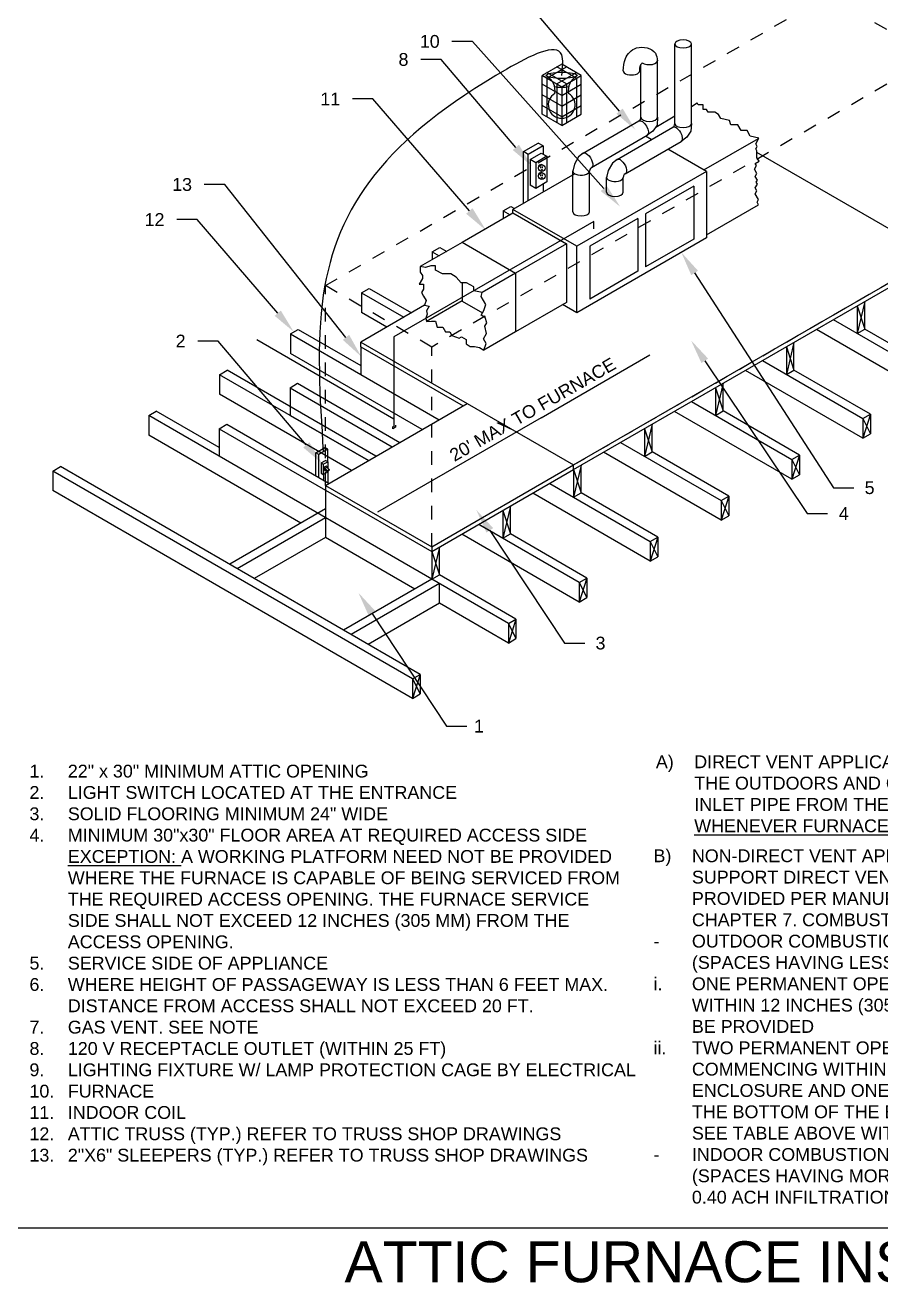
# Model space of a CAD drawing. Header units: inches. Extents: x -22 to 145, y -20 to 61.
# Drawn here: x 9.71 to 15.98, y 0.1 to 9.31 of the extents above; entities that cross this region are included whole.
import ezdxf
from ezdxf import colors
from ezdxf.entities.mleader import LeaderData, LeaderLine
from ezdxf.math import Vec2, Vec3

# ---------------------------------------------------------------- set-up
doc = ezdxf.new("R2010")
doc.units = ezdxf.units.IN
doc.header["$MEASUREMENT"] = 0
doc.linetypes.add('DASHEDX2', pattern=[1.5, 1, -0.5])
for name, color, linetype in [('1-MECH_EQUIP', 5, 'Continuous'), ('GEC_BORDER', 2, 'Continuous'), ('M-DET-MEDIUM', 3, 'Continuous'), ('M-DET-THIN', 9, 'Continuous'), ('M-DET-TXT', 2, 'Continuous'), ('M-DET-WIDE', 255, 'Continuous')]:
    doc.layers.add(name, color=color, linetype=linetype)
doc.styles.add('ARC-TEXT', font='arial.ttf', dxfattribs={"width": 1.00018, "height": 0.0938})
doc.styles.get("Standard").update_dxf_attribs({"font": 'arial.ttf'})
doc.styles.add('TITLE1', font='arial.ttf')

msp = doc.modelspace()

# ---------------------------------------------------------------- linework, layer by layer
at = {"layer": '1-MECH_EQUIP', "color": 1, "linetype": 'DASHEDX2', "ltscale": 0.05}
msp.add_line((12.69113613413163, 5.489386567236924), (16.37174410021549, 7.614386567236895), dxfattribs=at)
at = {"layer": 'GEC_BORDER', "color": 5}
msp.add_line((-0.01881516049570564, 0.5003080023454629), (38.29401276098554, 0.5003080023454629), dxfattribs=at)
at = {"layer": 'M-DET-MEDIUM'}
for p, q in [((14.47205142286163, 8.589796249397356), (14.47205142286163, 9.173174283256802)), ((14.59350504914408, 8.589796249397413), (14.59350495883785, 9.173242773298629)), ((14.34527596053812, 8.635579572708085), (14.34527596053812, 9.050947491353444)), ((14.22382233425571, 8.635579572708), (14.22382233425571, 9.022318987198307)), ((13.57076467370587, 8.901502828775964), (13.64264614292375, 8.860002043173271)), ((14.59350501975575, 8.715675177716637), (14.63671627910094, 8.740623209931602)), ((14.64226776426329, 8.72727911263772), (14.63671627910094, 8.740623209931602)), ((14.67835442106525, 8.72727911263772), (14.64226776426329, 8.72727911263772)), ((14.67835442106525, 8.693469434929685), (14.67835442106525, 8.72727911263772)), ((14.70446303308614, 8.693469434929685), (14.67835442106525, 8.693469434929685)), ((14.71608081651272, 8.673346843763543), (14.70446303308614, 8.693469434929685)), ((14.76412159920272, 8.673346843763543), (14.71608081651272, 8.673346843763543)), ((14.7931253038692, 8.656601547066874), (14.76412159920272, 8.673346843763543)), ((13.80013349496954, 8.37318501398855), (14.2084264002329, 8.608913032750582)), ((14.2084264002329, 8.608913032750582), (14.21766023345589, 8.61669517983805)), ((14.21766023345589, 8.61669517983805), (14.22185935049703, 8.625262770131517)), ((14.22185935049703, 8.625262770131517), (14.22382233425571, 8.63720548161459)), ((14.34172827693374, 8.578871495934013), (14.31070557970719, 8.534949776447124)), ((14.33151924593204, 8.564417620675616), (14.47205142286163, 8.64555391085577)), ((14.34527596053812, 8.635579572708057), (14.34172827693374, 8.578871495934013)), ((14.45665548883886, 8.563129709439924), (14.46588932206186, 8.570911856527378)), ((14.46588932206186, 8.570911856527378), (14.47008843910299, 8.579479446820844)), ((14.47008843910299, 8.579479446820844), (14.47205142286163, 8.591422158303917)), ((14.59350504914408, 8.589796249397384), (14.58995736553965, 8.53308817262337)), ((14.80957693580882, 8.628106484680021), (14.7931253038692, 8.656601547066874)), ((14.87354948841829, 8.612534331993533), (14.80957693580882, 8.628106484680021)), ((14.8825711526186, 8.579457985519245), (14.87354948841829, 8.612534331993533)), ((14.93417726391431, 8.579457985519245), (14.8825711526186, 8.579457985519245)), ((14.95802394351387, 8.538154324860944), (14.93417726391431, 8.579457985519245)), ((13.86086030811077, 8.268003088246221), (14.26915321337412, 8.503731107008239)), ((14.04836258357551, 8.327401690677892), (14.45665548883886, 8.563129709439924)), ((14.31070557970719, 8.534949776447124), (14.26915321337412, 8.503731107008239)), ((14.5589346683131, 8.48916645313648), (14.51738230198004, 8.45794778369758)), ((14.58995736553965, 8.53308817262337), (14.5589346683131, 8.48916645313648)), ((14.68466539356911, 8.249794865521938), (15.08576065149123, 8.481367320653977)), ((15.00080517929712, 8.538154324860944), (14.95802394351387, 8.538154324860944)), ((15.02363623476884, 8.498609776793447), (15.00080517929712, 8.538154324860944)), ((15.08845195108904, 8.482921143201256), (15.02363623476884, 8.498609776793447)), ((15.06455885640003, 8.44153708924981), (15.08845195108904, 8.482921143201256)), ((13.36266272642837, 8.38444651761569), (13.47091590190144, 8.44694651761569)), ((13.36266272642837, 8.005048048334093), (13.36266272642837, 8.38444651761569)), ((13.39809943256012, 8.363987125791343), (13.36266272642837, 8.38444651761569)), ((13.50635260803318, 8.426487125791343), (13.39809943256012, 8.363987125791343)), ((13.50635260803318, 8.426487125791343), (13.47091590190144, 8.44694651761569)), ((13.50635260803318, 8.426487125791343), (13.50635260803318, 8.365772465404238)), ((14.10908939671668, 8.222219764935563), (14.51738230198004, 8.45794778369758)), ((15.07522720671471, 8.423058964471839), (15.06455885640003, 8.44153708924981)), ((15.06522302238324, 8.405731208921399), (15.07522720671471, 8.423058964471839)), ((15.07371692371072, 8.391019340267665), (15.06522302238324, 8.405731208921399)), ((15.07371692371072, 8.364791721885641), (15.07371692371072, 8.391019340267665)), ((13.39809943256012, 8.025507440158439), (13.39809943256012, 8.363987125791343)), ((13.41150452927161, 8.326490773988954), (13.49294751132169, 8.373511901599134)), ((13.45222602029668, 8.30298021018385), (13.41150452927161, 8.326490773988954)), ((13.41150452927161, 8.326490773988954), (13.41150452927161, 8.138406263548124)), ((13.5336690023467, 8.350001337794058), (13.45222602029668, 8.30298021018385)), ((13.45222602029668, 8.30298021018385), (13.45222602029668, 8.11489569974302)), ((13.49294751132169, 8.373511901599134), (13.5336690023467, 8.350001337794058)), ((13.5336690023467, 8.350001337794058), (13.5336690023467, 8.161916827353227)), ((13.76682101985079, 8.345150168560114), (13.73571996745937, 8.291281565649346)), ((13.80013349496954, 8.373185013988579), (13.76682101985079, 8.345150168560114)), ((14.01505010845671, 8.299366845249455), (13.98394905606534, 8.245498242338687)), ((14.04836258357551, 8.327401690677906), (14.01505010845671, 8.299366845249455)), ((15.06082575061208, 8.298410313726922), (15.08939571453237, 8.314905190087007)), ((15.07011210373918, 8.282325878293822), (15.06082575061208, 8.298410313726922)), ((15.07371692371072, 8.34206165239124), (15.07371692371072, 8.364791721885641)), ((15.08939571453237, 8.314905190087007), (15.07371692371072, 8.34206165239124)), ((13.48515111490576, 8.243047079461181), (13.48119222941915, 8.245332743062566)), ((13.49102875585703, 8.263407824973687), (13.49102875585703, 8.276002362214516)), ((13.49102875585703, 8.20475167229407), (13.49102875585703, 8.217346209534899)), ((13.50278403775957, 8.263407824973687), (13.50278403775957, 8.276002362214516)), ((13.50278403775957, 8.20475167229407), (13.50278403775957, 8.217346209534899)), ((13.50866167871089, 8.283768570486192), (13.50470279322423, 8.286054234087604)), ((13.50866167871089, 8.225112417806574), (13.50470279322423, 8.227398081407959)), ((13.73571996745937, 8.291281565649346), (13.72401074780555, 8.24133654828876)), ((13.72401074780555, 7.942967225598199), (13.72401074780555, 8.24133654828876)), ((13.84848931252418, 8.253266824268739), (13.84546437408795, 8.24133654828876)), ((13.84546437408795, 7.942967225598199), (13.84546437408795, 8.24133654828876)), ((13.85347076505394, 8.261894953145788), (13.84848931252418, 8.253266824268739)), ((13.86086030811083, 8.26800308824625), (13.85347076505394, 8.261894953145788)), ((13.98394905606534, 8.245498242338687), (13.97223983641146, 8.195553224978102)), ((14.09671840113009, 8.20748350095808), (14.09369346269392, 8.195553224978102)), ((14.10169985365991, 8.21611162983513), (14.09671840113009, 8.20748350095808)), ((14.10908939671674, 8.222219764935577), (14.10169985365991, 8.21611162983513)), ((15.0547562451286, 8.255728750986467), (15.07011210373918, 8.282325878293822)), ((15.07328581772737, 8.22363458980286), (15.0547562451286, 8.255728750986467)), ((15.06077035546474, 8.201957173283748), (15.07328581772737, 8.22363458980286)), ((15.07657615659099, 8.174580722678801), (15.06077035546474, 8.201957173283748)), ((13.45222602029668, 8.11489569974302), (13.41150452927161, 8.138406263548124)), ((13.5336690023467, 8.161916827353227), (13.45222602029668, 8.11489569974302)), ((13.48515111490576, 8.184390926781536), (13.48119222941915, 8.186676590382948)), ((13.50635260803318, 8.14614569974302), (13.50635260803318, 8.088007440158439)), ((13.97223983641146, 8.086282356725537), (13.97223983641146, 8.195553224978102)), ((14.09369346269392, 8.086282356725537), (14.09369346269392, 8.195553224978102)), ((14.61074053206875, 8.131843030083832), (14.25811477403289, 7.92825445375863)), ((14.61074053206875, 8.131843030083832), (14.61074053206875, 7.743997702535612)), ((15.06157919419189, 8.118479270781524), (15.07710512067916, 8.14537096429206)), ((15.07366733914597, 8.097541989551889), (15.06157919419189, 8.118479270781524)), ((15.06840850770129, 8.16043393982348), (15.07657615659099, 8.174580722678801)), ((15.07710512067916, 8.14537096429206), (15.06840850770129, 8.16043393982348)), ((15.06104397073483, 8.075677674101204), (15.07366733914597, 8.097541989551889)), ((15.0851993637973, 8.03383930604021), (15.06104397073483, 8.075677674101204)), ((15.07420294758452, 8.01479295445856), (15.0851993637973, 8.03383930604021)), ((13.21416061943552, 7.950290703217195), (13.26992076213315, 7.982483836613742)), ((13.21416061943552, 7.950290703217195), (13.21416061943552, 7.892574057646645)), ((13.21416061943552, 7.950290703217195), (13.26414470072081, 7.921432380431927)), ((13.26992076213315, 7.982483836613742), (13.29675056371462, 7.966993643448394)), ((13.28565008215179, 7.933848518190107), (13.28565008215179, 7.960584777429975)), ((14.25811477403289, 7.92825445375863), (14.25811477403289, 7.54040912621041)), ((14.70297846197479, 7.773775023915025), (15.08576065149123, 7.994774424073345)), ((15.08576065149123, 7.994774424073345), (15.07420294758452, 8.01479295445856)), ((14.20115164190304, 7.895366774089585), (13.84852588386718, 7.691778197764382)), ((14.20115164190304, 7.895366774089585), (14.20115164190304, 7.507521446541379)), ((14.61074053206875, 7.743997702535612), (14.25811477403289, 7.54040912621041)), ((12.9124119825189, 7.718359400895256), (12.60677880593801, 7.541902004122992)), ((12.69454537716484, 7.650290703217212), (12.75030551986248, 7.682483836613759)), ((12.69454537716484, 7.650290703217212), (12.69454537716484, 7.592574057646676)), ((12.69454537716484, 7.650290703217212), (12.74452945845019, 7.621432380431944)), ((12.75030551986248, 7.682483836613759), (12.80028960114777, 7.653625513828477)), ((13.84852588386718, 7.691778197764382), (13.84852588386718, 7.303932870216162)), ((12.64497717990935, 7.536089681715342), (12.60677880593801, 7.541902004122992)), ((12.60677880593801, 7.541902004122992), (12.60677880593801, 7.502120777458135)), ((12.60677880593801, 7.502120777458135), (12.62147506479033, 7.476666110444743)), ((12.62147506479033, 7.476666110444743), (12.62147506479033, 7.454988141300905)), ((12.68474239289111, 7.548422923688936), (12.64497717990935, 7.536089681715342)), ((12.71864623171524, 7.548422923688936), (12.68474239289111, 7.548422923688936)), ((12.71864623171524, 7.516983437560089), (12.71864623171524, 7.548422923688936)), ((12.76838767371578, 7.488265202631229), (12.71864623171524, 7.516983437560089)), ((12.82927452095799, 7.488265202631229), (12.76838767371578, 7.488265202631229)), ((12.86985916748375, 7.464833646034638), (12.82927452095799, 7.488265202631229)), ((12.90482509497184, 7.423791820161089), (12.86985916748375, 7.464833646034638)), ((13.30438732047861, 7.493892590376621), (13.06035361330851, 7.3529996638506)), ((14.20115164190304, 7.507521446541379), (13.84852588386718, 7.303932870216162)), ((12.17493013489417, 7.350290703217215), (12.23069027759186, 7.382483836613748)), ((12.23069027759186, 7.382483836613748), (12.54153780616502, 7.2030159323151)), ((12.62147506479033, 7.454988141300905), (12.59800799650753, 7.41434198673041)), ((12.59800799650753, 7.41434198673041), (12.62928076621557, 7.41434198673041)), ((12.62928076621557, 7.377164703258845), (12.61479946980705, 7.35208236211982)), ((12.62928076621557, 7.41434198673041), (12.62928076621557, 7.377164703258845)), ((12.94573640028727, 7.423791820161089), (12.90482509497184, 7.423791820161089)), ((12.9124119825189, 7.423791820161089), (12.9124119825189, 7.289221422673553)), ((12.99806894678403, 7.393577610353791), (12.94573640028727, 7.423791820161089)), ((12.99806894678403, 7.364115746932871), (12.99806894678403, 7.393577610353791)), ((12.17493013489417, 7.350290703217215), (12.17493013489417, 7.20667073347899)), ((12.17493013489417, 7.350290703217215), (12.48577766346733, 7.170822798918554)), ((12.61479946980705, 7.35208236211982), (12.6302671859645, 7.325291491858071)), ((12.6302671859645, 7.325291491858071), (12.64896722063747, 7.292902081701147)), ((12.64896722063747, 7.292902081701147), (12.63756801471908, 7.258458999074154)), ((12.9124119825189, 7.291061679041636), (12.65238426543812, 7.140934606588278)), ((12.9124119825189, 7.289221422673553), (13.06183102751004, 7.203415867965365)), ((13.06035361330851, 7.3529996638506), (12.99806894678403, 7.364115746932871)), ((13.0529431025011, 7.323277251714362), (13.06035361330851, 7.3529996638506)), ((13.07054905774629, 7.292782842713894), (13.0529431025011, 7.323277251714362)), ((13.08657761385638, 7.265020569159237), (13.07054905774629, 7.292782842713894)), ((15.8645877304532, 7.084452163996719), (15.8645877304532, 7.287116234959431)), ((12.3613991211833, 7.099012814049448), (12.17493013489417, 7.206670733479005)), ((12.63756801471908, 7.258458999074154), (12.67096073075572, 7.2511094596689)), ((12.65638918190831, 7.194115392144017), (12.64736131440912, 7.163423657124302)), ((12.67096073075572, 7.2511094596689), (12.65166083430523, 7.217681058435776)), ((12.65166083430523, 7.217681058435776), (12.65638918190831, 7.194115392144017)), ((13.05166221998758, 7.185802976684105), (13.0719998350325, 7.221028759246625)), ((13.08181141262293, 7.168396332200249), (13.05166221998758, 7.185802976684105)), ((13.0719998350325, 7.221028759246625), (13.08657761385638, 7.265020569159237)), ((15.8088275877555, 7.254923101562884), (15.8088275877555, 7.052259030600172)), ((12.64736131440912, 7.163423657124302), (12.65238426543812, 7.140934606588278)), ((12.65238426543812, 7.140934606588278), (12.68795551792186, 7.142565615447015)), ((12.68795551792186, 7.142565615447015), (12.71734899907426, 7.142565615447015)), ((12.71734899907426, 7.142565615447015), (12.73110998354696, 7.097438899639005)), ((12.73110998354696, 7.097438899639005), (12.77198145147889, 7.097438899639005)), ((12.77198145147889, 7.097438899639005), (12.79150574308738, 7.063621834591292)), ((13.07908816445598, 7.105114866081923), (13.09326977340805, 7.129678133319974)), ((13.0925380411897, 7.053286024893669), (13.07908816445598, 7.105114866081923)), ((13.09326977340805, 7.129678133319974), (13.08181141262293, 7.168396332200249)), ((15.63331535386749, 7.153591066081521), (16.36956111022761, 6.728519380457303)), ((11.65531489262349, 7.050290703217204), (11.71107503532113, 7.082483836613751)), ((11.65531489262349, 7.050290703217204), (11.65531489262349, 6.906670733478993)), ((11.65531489262349, 7.050290703217204), (12.17152089186095, 6.752259030600175)), ((11.71107503532113, 7.082483836613751), (12.17152089186089, 6.816645297393269)), ((12.79150574308738, 7.063621834591292), (12.82255074317874, 7.063621834591292)), ((12.82255074317874, 7.063621834591292), (12.83773705748348, 7.037318366635848)), ((12.83773705748348, 7.037318366635848), (12.89113234678558, 7.017135189434871)), ((12.89113234678558, 7.017135189434871), (12.90875649115208, 7.027310493929082)), ((12.90875649115208, 7.027310493929082), (12.94186881061972, 7.00819308737093)), ((12.94186881061972, 7.00819308737093), (12.94186881061972, 6.975598562365608)), ((13.0698825932725, 7.014045638032858), (13.0925380411897, 7.053286024893669)), ((13.08998322488969, 6.979230322807684), (13.0698825932725, 7.014045638032858)), ((13.30438732047861, 7.064754612154903), (13.07174429031335, 6.930438096063885)), ((16.36956111022761, 6.584899410719064), (15.50893681158345, 7.08178108121243)), ((15.8088275877555, 7.052259030600172), (15.8645877304532, 7.084452163996719)), ((16.42532125292524, 6.760712513853836), (15.8645877304532, 7.08445216399662)), ((12.17152089186095, 6.954923101562887), (12.17152089186095, 6.989386567236895)), ((12.17152089186095, 6.954923101562887), (12.17152089186095, 6.752259030600175)), ((12.94186881061972, 6.975598562365608), (12.9730571792972, 6.957591949314097)), ((12.9730571792972, 6.957591949314097), (13.00474162851089, 6.957591949314097)), ((13.00474162851089, 6.957591949314097), (13.03937671339708, 6.94929162753019)), ((13.03937671339708, 6.94929162753019), (13.07174429031335, 6.930438096063885)), ((13.07174429031335, 6.930438096063885), (13.08998322488969, 6.979230322807684)), ((15.28921234548488, 6.954923101562915), (15.28921234548488, 6.752259030600218)), ((15.34497248818252, 6.78445216399675), (15.34497248818252, 6.987116234959448)), ((12.62120674231863, 6.349012814049448), (11.65531489262349, 6.906670733478993)), ((15.11370011159681, 6.853591066081538), (15.84994586795693, 6.428519380457306)), ((11.13569965035288, 6.750290703217193), (11.19145979305051, 6.782483836613739)), ((12.22597004233211, 6.120822798918542), (11.13569965035288, 6.750290703217193)), ((11.13569965035288, 6.750290703217193), (11.13569965035288, 6.606670733478982)), ((12.28173018502969, 6.153015932315075), (11.19145979305051, 6.782483836613739)), ((15.84994586795693, 6.284899410719081), (14.98932156931284, 6.781781081212433)), ((15.28921234548488, 6.752259030600218), (15.34497248818252, 6.78445216399675)), ((15.90570601065457, 6.460712513853853), (15.34497248818252, 6.784452163996622)), ((11.65190564959028, 6.654923101562876), (11.70766579228797, 6.687116234959408)), ((11.65190564959028, 6.654923101562876), (11.65190564959028, 6.452259030600178)), ((14.76959710321427, 6.654923101562904), (14.76959710321427, 6.452259030600207)), ((14.8253572459119, 6.484452163996739), (14.8253572459119, 6.687116234959451)), ((14.5940848693262, 6.553591066081541), (15.33033062568626, 6.128519380457309)), ((10.6160844080822, 6.450290703217195), (10.67184455077989, 6.482483836613742)), ((13.25186965660367, 4.928519380457292), (10.6160844080822, 6.450290703217195)), ((10.6160844080822, 6.450290703217195), (10.6160844080822, 6.30667073347897)), ((11.13229040731966, 6.216645297393288), (10.67184455077989, 6.482483836613742)), ((11.91171327072561, 5.939386567236912), (12.95094375526691, 6.539386567236907)), ((15.33033062568626, 5.984899410719098), (14.46970632704216, 6.48178108121245)), ((14.76959710321427, 6.452259030600207), (14.8253572459119, 6.484452163996739)), ((15.38609076838395, 6.160712513853856), (14.8253572459119, 6.484452163996639)), ((15.84994586795693, 6.428519380457306), (15.90570601065457, 6.460712513853853)), ((15.90570601065457, 6.460712513853853), (15.90570601065457, 6.317092544115614)), ((11.13229040731966, 6.354923101562878), (11.18805055001729, 6.387116234959411)), ((14.30574200364123, 6.184452163996742), (14.30574200364123, 6.387116234959453)), ((15.84994586795693, 6.428519380457306), (15.84994586795693, 6.284899410719081)), ((11.73157458574389, 5.662642179127619), (10.6160844080822, 6.30667073347897)), ((11.13229040731966, 6.354923101562878), (11.13229040731966, 6.152259030600167)), ((14.24998186094359, 6.354923101562907), (14.24998186094359, 6.152259030600195)), ((15.84994586795693, 6.284899410719081), (15.90570601065457, 6.317092544115614)), ((14.81071538341564, 5.684899410719087), (13.95009108477149, 6.181781081212453)), ((14.07446962705552, 6.253591066081558), (14.81071538341564, 5.828519380457326)), ((14.24998186094359, 6.152259030600195), (14.30574200364123, 6.184452163996742)), ((14.86647552611328, 5.860712513853858), (14.30574200364123, 6.184452163996642)), ((12.69113613413163, 5.489386567236924), (13.73036661867292, 6.089386567236918)), ((13.73036661867292, 6.054923101562895), (13.73036661867292, 6.089386567236918)), ((13.78612676137055, 5.88445216399673), (13.78612676137055, 6.087116234959442)), ((15.33033062568626, 6.128519380457309), (15.38609076838395, 6.160712513853856)), ((15.33033062568626, 6.128519380457309), (15.33033062568626, 5.984899410719098)), ((15.38609076838395, 6.160712513853856), (15.38609076838395, 6.017092544115631)), ((9.913934658860569, 6.044904356492626), (9.969694801558205, 6.077097489889173)), ((12.54971990738204, 4.523133033732737), (9.913934658860569, 6.044904356492626)), ((9.913934658860569, 6.044904356492626), (9.913934658860569, 5.901284386754416)), ((12.60548005007968, 4.55532616712927), (9.969694801558205, 6.077097489889173)), ((12.69113613413163, 5.454923101562887), (13.73036661867292, 6.054923101562895)), ((13.73036661867292, 6.054923101562895), (13.73036661867292, 5.852259030600184)), ((15.33033062568626, 5.984899410719098), (15.38609076838395, 6.017092544115631)), ((12.54971990738204, 4.379513063994512), (9.913934658860569, 5.901284386754416)), ((11.91171327072561, 5.939386567236912), (11.91171327072561, 5.90492310156289)), ((11.91171327072561, 5.939386567236912), (12.69113613413163, 5.48938656723691)), ((11.91171327072561, 5.904923101562876), (11.91171327072561, 5.558639060861967)), ((14.29110014114502, 5.38489941071909), (13.43047584250081, 5.881781081212427)), ((13.73036661867292, 5.852259030600184), (13.78612676137055, 5.88445216399673)), ((13.73036661867292, 5.852259030600184), (14.29110014114502, 5.528519380457315)), ((14.34686028384266, 5.560712513853847), (13.78612676137055, 5.884452163996631)), ((14.81071538341564, 5.828519380457326), (14.86647552611328, 5.860712513853858)), ((14.81071538341564, 5.828519380457326), (14.81071538341564, 5.684899410719087)), ((14.86647552611328, 5.860712513853858), (14.86647552611328, 5.717092544115634)), ((11.91171327072561, 5.766645297393243), (11.20956352150398, 5.361258950668688)), ((13.21075137640224, 5.754923101562898), (13.21075137640224, 5.552259030600187)), ((13.26651151909994, 5.584452163996733), (13.26651151909994, 5.787116234959431)), ((14.81071538341564, 5.684899410719087), (14.86647552611328, 5.717092544115634)), ((11.91171327072561, 5.702259030600178), (11.26532366420162, 5.329065817272156)), ((13.77148489887435, 5.228519380457303), (13.03523914251417, 5.65359106608155)), ((11.91171327072561, 5.558639060861967), (11.38970220648565, 5.25725583240305)), ((12.56675759184753, 5.180449045731056), (11.91171327072561, 5.558639060861967)), ((13.77148489887435, 5.084899410719078), (12.91086060023014, 5.58178108121243)), ((13.21075137640224, 5.552259030600187), (13.26651151909994, 5.584452163996733)), ((13.82724504157198, 5.260712513853836), (13.26651151909999, 5.584452163996733)), ((14.29110014114502, 5.528519380457315), (14.34686028384266, 5.560712513853847)), ((14.29110014114502, 5.528519380457315), (14.29110014114502, 5.38489941071909)), ((14.34686028384266, 5.560712513853847), (14.34686028384266, 5.417092544115636)), ((12.69113613413163, 5.48938656723691), (12.69113613413163, 5.454923101562887)), ((12.69113613413163, 5.454923101562887), (12.69113613413163, 5.25225903060019)), ((12.74689627682926, 5.284452163996722), (12.74689627682926, 5.487116234959434)), ((14.29110014114502, 5.38489941071909), (14.34686028384266, 5.417092544115636)), ((12.69113613413163, 5.25225903060019), (12.04474652760757, 4.879065817272167)), ((12.69113613413163, 5.25225903060019), (12.74689627682926, 5.284452163996722)), ((13.30762979930131, 4.960712513853824), (12.74689627682926, 5.284452163996722)), ((13.77148489887435, 5.228519380457303), (13.82724504157198, 5.260712513853836)), ((13.82724504157198, 5.260712513853836), (13.82724504157198, 5.117092544115625)), ((12.74689627682926, 5.220065897203643), (12.10050667030526, 4.846872683875606)), ((12.74689627682926, 5.076445927465418), (12.74689627682926, 5.220065897203643)), ((13.77148489887435, 5.228519380457303), (13.77148489887435, 5.084899410719078)), ((12.74689627682926, 5.076445927465418), (12.2248852125893, 4.775062699006529)), ((13.25186965660367, 4.784899410719081), (12.7468962768292, 5.076445927465418)), ((13.77148489887435, 5.084899410719078), (13.82724504157198, 5.117092544115625)), ((13.25186965660367, 4.928519380457292), (13.30762979930131, 4.960712513853824)), ((13.25186965660367, 4.928519380457292), (13.25186965660367, 4.784899410719081)), ((13.30762979930131, 4.960712513853824), (13.30762979930131, 4.817092544115614)), ((13.25186965660367, 4.784899410719081), (13.30762979930131, 4.817092544115614)), ((12.54971990738204, 4.523133033732737), (12.60548005007968, 4.55532616712927)), ((12.54971990738204, 4.523133033732737), (12.54971990738204, 4.379513063994512)), ((12.60548005007968, 4.55532616712927), (12.60548005007968, 4.411706197391059)), ((12.54971990738204, 4.379513063994512), (12.60548005007968, 4.411706197391059))]:
    msp.add_line(p, q, dxfattribs=at)
at = {"layer": 'M-DET-MEDIUM', "color": 3}
for p, q in [((16.38420297272381, 7.62157970063345), (15.07371692371072, 8.377905531076653)), ((13.73036661867292, 6.089386567236918), (16.38420297272381, 7.621579700633422)), ((13.73036661867292, 6.054923101562895), (16.38420297272381, 7.587116234959357)), ((12.63756801471908, 7.258458999074154), (12.17152089186095, 6.989386567236924)), ((12.17152089186095, 6.989386567236895), (13.73036661867292, 6.089386567236918)), ((12.17152089186095, 6.954923101562887), (12.92109751849074, 6.522154834399903)), ((12.17152089186095, 6.752259030600175), (12.74558528460267, 6.420822798918554)), ((11.65190564959028, 6.654923101562876), (12.40148227622007, 6.222154834399891)), ((11.70766579228797, 6.687116234959408), (12.45724241891776, 6.254347967796438)), ((12.10159150004802, 6.049012814049437), (11.13569965035288, 6.606670733478982)), ((11.65190564959028, 6.452259030600178), (12.22597004233199, 6.120822798918542)), ((11.18805055001729, 6.387116234959425), (11.93762717664714, 5.954347967796441)), ((11.13229040731966, 6.354923101562878), (12.69113613413163, 5.454923101562887)), ((11.84206859601824, 6.178481992702846), (11.90702050130204, 6.21598199270284)), ((11.84206859601824, 6.009518740045909), (11.84206859601824, 6.178481992702846)), ((11.86333061969725, 6.16620635760825), (11.84206859601824, 6.178481992702846)), ((11.92828252498106, 6.203706357608244), (11.86333061969725, 6.16620635760825)), ((11.92828252498106, 6.203706357608244), (11.90702050130204, 6.21598199270284)), ((11.92828252498106, 6.113076182434771), (11.92828252498106, 6.203706357608244)), ((11.86333061969725, 5.997243104951313), (11.86333061969725, 6.16620635760825)), ((11.87956859601826, 6.103701182434779), (11.91204454866016, 6.122451182434762)), ((11.87956859601826, 6.103701182434779), (11.89580657233915, 6.094326182434774)), ((11.87956859601826, 6.103701182434779), (11.87956859601826, 6.028701182434762)), ((11.89580657233915, 6.094326182434774), (11.92828252498106, 6.113076182434771)), ((11.89580657233915, 6.094326182434774), (11.89580657233915, 6.019326182434771)), ((11.90461754528332, 6.074629838883769), (11.91991030279945, 6.08345911655238)), ((11.92828252498106, 6.113076182434771), (11.91204454866016, 6.122451182434762)), ((11.92828252498106, 6.113076182434771), (11.92828252498106, 6.067575963338331)), ((11.87956859601826, 6.028701182434762), (11.89580657233915, 6.019326182434771)), ((11.89580657233915, 6.019326182434771), (11.92828252498106, 6.038076182434768)), ((11.90461754528332, 6.047613029674924), (11.90461754528332, 6.074629838883769)), ((11.90461754528332, 6.047613029674924), (11.90963221372891, 6.050508249851919)), ((11.90700050341655, 6.052027668509229), (11.9236469824362, 6.042416819366171)), ((11.90847293146203, 6.065041325979966), (11.92322913682204, 6.073560825116761)), ((11.9236469824362, 6.047070294497619), (11.90847293146203, 6.065041325979966)), ((11.93840318779621, 6.055589793634415), (11.92322913682204, 6.073560825116761)), ((11.9236469824362, 6.047070294497619), (11.93840318779621, 6.055589793634415)), ((11.9236469824362, 6.042416819366171), (11.93840318779621, 6.050936318502981)), ((11.9236469824362, 6.042416819366171), (11.9236469824362, 6.047070294497619)), ((11.92828252498106, 6.045093151102297), (11.92828252498106, 6.038076182434768)), ((11.92828252498106, 6.038076182434768), (11.92828252498106, 5.959743104951304)), ((11.93840318779621, 6.055589793634415), (11.93840318779621, 6.050936318502981)), ((13.55485438478485, 5.953591066081547), (13.73036661867292, 5.852259030600184)), ((13.03523914251417, 5.653591066081521), (13.21075137640224, 5.552259030600187))]:
    msp.add_line(p, q, dxfattribs=at)
at = {"layer": 'M-DET-MEDIUM'}
for centre, radius in [((13.4969063968083, 8.263407824973687), 0.02351056380510189), ((13.4969063968083, 8.20475167229407), 0.02351056380510189), ((13.4969063968083, 8.25131560159122), 0.002827936757215427), ((13.4969063968083, 8.192659448911574), 0.002827936757215427)]:
    msp.add_circle(centre, radius, dxfattribs=at)
for centre, radius, start, end in [((13.47368931978309, 8.832364607329627), 0.1206750857215174, 349.5059006509037, 59.67372074275313), ((13.81160296604912, 8.832364607329627), 0.1206750857215122, 120.3262792572549, 190.4940993490963), ((13.64214647836934, 8.726294397777767), 0.09773132723743153, 120.6349001122807, 270.2929336546426), ((13.64314582420963, 8.726294397777767), 0.09773132723743153, 269.7070663453574, 59.36509988771928), ((13.49294751132169, 8.26569348857507), 0.02351056380510189, 60.00000000000392, 240.0000000000036), ((13.49294751132169, 8.207037335895453), 0.02351056380510189, 60.00000000000392, 240.0000000000036)]:
    msp.add_arc(centre, radius, start, end, dxfattribs=at)
at = {"layer": 'M-DET-MEDIUM', "color": 3}
for centre, radius, start, end in [((11.89604206812459, 6.069950711947943), 0.02742571095616856, 7.563934795579021, 29.50801346839941), ((11.90173224673589, 6.017073284772213), 0.004930722135591883, 124.7336627642377, 256.5909271694455), ((11.90173224673589, 6.007480671671093), 0.004930722135591883, 103.4090728305546, 256.5909271694455), ((11.90173224673589, 5.997888058569973), 0.004930722135591883, 103.4090728305546, 256.5909271694455), ((11.90173224673589, 5.988295445468882), 0.004930722135591883, 103.4090728305546, 256.5909271694455), ((11.88487277337634, 6.061121434279347), 0.02392348245165244, 325.6219800755406, 34.3780199244616), ((11.90756434683482, 6.021978397873315), 0.004930722135591883, 283.4090728305545, 76.59092716944546), ((11.90756434683482, 6.012385784772196), 0.004930722135591883, 283.4090728305545, 76.59092716944546), ((11.90756434683482, 6.002793171671076), 0.004930722135591883, 283.4090728305545, 76.59092716944546), ((11.90756434683482, 5.993200558569985), 0.004930722135591883, 283.4090728305545, 76.59092716944546), ((11.90756434683482, 5.983607945468879), 0.004930722135591883, 283.4090728305545, 76.59092716944546), ((11.90173224673589, 5.978702832367777), 0.004930722135591883, 103.4090728305546, 189.6227141919232), ((11.90756434683482, 5.974015332367774), 0.004930722135591883, 306.0570095888737, 76.59092716944546)]:
    msp.add_arc(centre, radius, start, end, dxfattribs=at)
at = {"layer": 'M-DET-MEDIUM'}
for centre, major_axis, ratio, start_param, end_param in [((14.5327782179416, 9.173197113290332), (0.06072681314121836, 0), 0.4874467222560668, 0.001542511864812468, 6.283185307179586), ((14.28454914739694, 9.050947491353444), (0.06072681314121836, 0), 0.4874467222560668, 3.714381384331733, 6.487794667207468), ((14.15394710900375, 8.97554436933041), (0.06072681314121836, 0), 0.4874467222560668, 3.141592653589793, 6.289238500740562), ((13.64264614291613, 8.87879362942596), (0.07706669281992856, 0), 0.298734705518956, 3.973149370556589, 5.451628589676229), ((14.28454914739694, 8.635579572708057), (0.06072681314121836, 0), 0.4874467222560668, 3.141592653589793, 6.283185307179586), ((14.53277823600291, 8.589796249397384), (0.06072681314121836, 0), 0.4874467222560668, 3.141592653589793, 6.283185307179586), ((13.78473756094678, 8.24133654828876), (0.06072681314121836, 0), 0.4874467222560668, 2.914023709019129, 6.283185307179586), ((14.03296664955263, 8.195553224978102), (0.06072681314121836, 0), 0.4874467222560668, 2.914023709019129, 6.283185307179586), ((14.03296664955263, 8.086282356725537), (0.06072681314121836, 0), 0.4874467222560668, 3.141592653589793, 6.283185307179586), ((13.78473756094678, 7.942967225598199), (0.06072681314121836, 0), 0.4874467222560668, 3.141592653589793, 6.283185307179586)]:
    msp.add_ellipse(centre, major_axis=major_axis, ratio=ratio, start_param=start_param, end_param=end_param, dxfattribs=at)
msp.add_ellipse((13.64264614291613, 8.943003614378657), major_axis=(0.1125129384281731, 0), ratio=0.2058679527168021, dxfattribs=at)
at = {"layer": 'M-DET-MEDIUM', "extrusion": (0, 0, -1)}
for centre, start_param, end_param in [((14.23878980680348, 8.556322069879403), 0, 3.141592653589793), ((14.48701889540945, 8.510538746568745), 0, 3.141592653589793), ((13.83049690154019, 8.320594051117414), 6.110260516740313, 9.42477796076938), ((14.07872599014615, 8.274810727806742), 6.110260516740313, 9.42477796076938)]:
    msp.add_ellipse(centre, major_axis=(-0.03036340657060545, 0.05259096287116793), ratio=0.4874467222560669, start_param=start_param, end_param=end_param, dxfattribs=at)
at = {"layer": 'M-DET-MEDIUM'}
for points in [[(13.64264614291613, 8.943003614378657), (13.64264614291613, 9.093989541129506), (13.24089725316333, 8.988343135330272), (11.89580657233915, 7.333927885589421), (11.89580657233915, 6.184956357608232)], [(14.09322029586252, 8.975544369330425), (14.11016533656721, 9.066720874501105), (14.1910439461335, 9.14340122247599), (14.32914119790183, 9.104401252406749), (14.34517317552587, 9.050043890272168)], [(14.21466866818542, 8.975154995853547), (14.22079496710882, 9.016904542806646), (14.23603647222529, 9.037811426851338)]]:
    msp.add_spline(points, degree=3, dxfattribs=at)
at = {"layer": 'M-DET-THIN', "linetype": 'DASHEDX2', "ltscale": 0.05}
for p, q in [((11.91171327072561, 7.402855431829668), (15.59232123680948, 9.527855431829668)), ((16.37174410021549, 9.07785543182968), (15.59232123680954, 9.527855431829668)), ((16.37174410021549, 9.07785543182965), (12.69113613413163, 6.952855431829651)), ((11.91171327072561, 5.939386567236912), (11.91171327072561, 7.402855431829668)), ((12.69113613413163, 6.952855431829651), (11.91171327072561, 7.402855431829668)), ((12.69113613413163, 5.489386567236924), (12.69113613413163, 6.952855431829651))]:
    msp.add_line(p, q, dxfattribs=at)
at = {"layer": 'M-DET-THIN', "color": 9}
for p, q in [((13.64264614292375, 9.02600518556648), (13.49888320448792, 8.943003614378657)), ((13.49888320448792, 8.943003614378657), (13.64264614292375, 8.860002043173271)), ((13.49888320448792, 8.657822085829796), (13.49888320448792, 8.943003614378657)), ((13.57076467370587, 8.901502828775964), (13.49888320448792, 8.943003614378657)), ((13.5348239390969, 8.92225322157731), (13.67858687751743, 9.005254792773915)), ((13.67858687753267, 8.880752435974617), (13.53482393911213, 8.963754007171222)), ((13.75046834675061, 8.92225322157731), (13.60670540833001, 9.005254792773915)), ((13.60670540831478, 8.880752435974617), (13.75046834673537, 8.963754007171222)), ((13.78640908134429, 8.943003614369875), (13.64264614292375, 9.02600518556648)), ((13.64264614292375, 8.860002043173271), (13.78640908134429, 8.943003614369875)), ((13.78640908134429, 8.657822085829796), (13.78640908134429, 8.943003614369875)), ((13.64264614292375, 8.794615931969705), (13.49888320448792, 8.877617503170686)), ((13.5348239390969, 8.92225322157731), (13.5348239390969, 8.63707169302845)), ((13.60670540831478, 8.880752435974617), (13.60670540831478, 8.595570907425756)), ((13.64264614292375, 8.794615931969705), (13.78640908134429, 8.877617503166281)), ((13.64264614292375, 8.860002043173271), (13.64264614292375, 8.574820514633192)), ((13.67858687753267, 8.880752435974617), (13.67858687753267, 8.595570907434567)), ((13.75046834675061, 8.92225322157731), (13.75046834675061, 8.63707169303726)), ((13.64264614292375, 8.717411278903231), (13.49888320448792, 8.800412850104241)), ((13.64264614292375, 8.717411278903231), (13.78640908134429, 8.800412850099836)), ((13.64264614292375, 8.640206625830334), (13.49888320448792, 8.723208197040126)), ((13.64264614292375, 8.640206625830334), (13.78640908134429, 8.723208197026938)), ((13.64264614291613, 8.574820514628815), (13.49888320448792, 8.657822085829796)), ((13.64264614292375, 8.574820514633192), (13.78640908134429, 8.657822085829796)), ((15.8645877304532, 7.287116234959431), (15.8088275877555, 7.052259030600172)), ((15.8088275877555, 7.254923101562884), (15.86458773045314, 7.084452163996719)), ((15.34497248818252, 6.987116234959448), (15.28921234548488, 6.752259030600218)), ((15.28921234548488, 6.954923101562915), (15.34497248818246, 6.78445216399675)), ((14.8253572459119, 6.687116234959451), (14.76959710321427, 6.452259030600207)), ((14.76959710321427, 6.654923101562904), (14.82535724591185, 6.484452163996739)), ((15.90570601065457, 6.460712513853739), (15.84994586795693, 6.284899410718968)), ((14.30574200364123, 6.387116234959453), (14.24998186094359, 6.152259030600195)), ((15.84994586795693, 6.428519380457207), (15.90570601065457, 6.317092544115514)), ((14.24998186094359, 6.354923101562907), (14.30574200364123, 6.184452163996742)), ((13.78612676137055, 6.087116234959442), (13.73036661867292, 5.852259030600184)), ((15.38609076838395, 6.160712513853756), (15.33033062568626, 5.984899410718985)), ((15.33033062568626, 6.12851938045721), (15.38609076838395, 6.017092544115531)), ((13.73036661867292, 6.054923101562895), (13.78612676137055, 5.88445216399673)), ((14.86647552611328, 5.860712513853745), (14.81071538341558, 5.684899410718987)), ((14.81071538341564, 5.828519380457212), (14.86647552611328, 5.717092544115534)), ((13.26651151909994, 5.787116234959431), (13.21075137640224, 5.552259030600187)), ((13.21075137640224, 5.754923101562898), (13.26651151909988, 5.584452163996733)), ((14.34686028384266, 5.560712513853733), (14.29110014114497, 5.38489941071899)), ((14.29110014114502, 5.528519380457201), (14.34686028384266, 5.417092544115523)), ((12.74689627682926, 5.487116234959434), (12.69113613413163, 5.25225903060019)), ((12.69113613413163, 5.454923101562887), (12.7468962768292, 5.284452163996722)), ((13.82724504157198, 5.260712513853736), (13.77148489887429, 5.084899410718979)), ((13.77148489887435, 5.22851938045719), (13.82724504157198, 5.117092544115511)), ((13.30762979930131, 4.960712513853725), (13.25186965660367, 4.784899410718968)), ((13.25186965660367, 4.928519380457178), (13.30762979930131, 4.8170925441155)), ((12.60548005007968, 4.55532616712927), (12.54971990738198, 4.379513063994512)), ((12.54971990738204, 4.523133033732737), (12.60548005007968, 4.411706197391059))]:
    msp.add_line(p, q, dxfattribs=at)
at = {"layer": 'M-DET-TXT'}
msp.add_line((13.49185736769516, 6.435435167087608), (14.28817022231181, 6.895186608059692), dxfattribs=at)
at = {"layer": 'M-DET-TXT', "color": 2}
msp.add_line((13.49185736769516, 6.435435167087608), (12.29389155493419, 5.743789282610098), dxfattribs=at)
at = {"layer": 'M-DET-WIDE'}
for p, q in [((14.29930450648015, 8.472283077417888), (14.2569940674029, 8.49671102080865)), ((14.70297846197479, 8.239221810548205), (14.42075813276261, 8.402161793589645)), ((13.73859489319301, 8.222092586012682), (13.28565008215179, 7.960584777429975)), ((14.70297846197479, 8.239221810548205), (13.75300752294771, 7.690755833178631)), ((14.70297846197479, 8.239221810548205), (14.70297846197479, 7.752628913967559)), ((13.28565008215173, 7.933848518190079), (12.9124119825189, 7.718359400895256)), ((13.75300752294771, 7.690755833178631), (13.28565008215179, 7.960584777429975)), ((13.28565008215179, 7.935688774558177), (13.6776254201115, 7.709381707671444)), ((14.70297846197479, 7.752628913967559), (13.75300752294771, 7.204162936597985)), ((12.9124119825189, 7.720199657263354), (13.30438732047861, 7.493892590376621)), ((13.6776254201115, 7.709381707671444), (13.30438732047861, 7.493892590376621)), ((13.6776254201115, 7.709381707671444), (13.6776254201115, 7.280243729449726)), ((13.75300752294771, 7.204162936597985), (13.75300752294771, 7.690755833178631)), ((13.30438732047861, 7.493892590376621), (13.30438732047861, 7.064754612154903)), ((13.6776254201115, 7.280243729449726), (13.30438732047861, 7.064754612154903)), ((13.75300752294771, 7.204162936597985), (13.64942857217994, 7.263964271706161)), ((12.40461491654946, 6.354311104221271), (12.40461491654946, 6.371584340168415)), ((12.42467082707248, 6.36589038956058), (12.40461491654946, 6.354311104221271)), ((12.41357186971521, 6.424949215210649), (12.41357186971521, 6.367830170972727)), ((12.42467082707248, 6.379650352138103), (12.42467082707248, 6.36589038956058))]:
    msp.add_line(p, q, dxfattribs=at)
msp.add_lwpolyline([(13.87936333418503, 7.819673064386226), (13.87936333418503, 7.873132354139674), (12.41357186971521, 7.026857257552098), (12.41357186971521, 6.424949215210649), (11.40939096944368, 7.004713328297488)], dxfattribs=at)

# ---------------------------------------------------------------- texts
at = {"layer": 'M-DET-TXT'}
msp.add_text("20' MAX TO FURNACE", height=0.09375, rotation=29.99999999999999, dxfattribs=at).set_placement((12.85652364292838, 6.110599379629438))
for s, insert, char_height, width, attachment_point, style in [('\\pi-0.28125,l0.375,t0.375;A)^IDIRECT VENT APPLICATION: THE FURNACE MUST BE VENTED TO THE OUTDOORS AND COMBUSTION AIR MUST COME THROUGH THE INLET PIPE FROM THE OUTSIDE (THRU ROOF). {\\LUSE THIS OPTION WHENEVER FURNACE MODEL SUPPORTS DIRECT VENTING}', (14.2392396997933, 3.961722517573296), 0.09375, 4.795588248043602, 1, 'ARC-TEXT'), ('\\pi-0.28125,l0.375,t0.375;1.^I22" x 30" MINIMUM ATTIC OPENING\\P2.^ILIGHT SWITCH LOCATED AT THE ENTRANCE\\P3.^ISOLID FLOORING MINIMUM 24" WIDE\\P4.^IMINIMUM 30"x30" FLOOR AREA AT REQUIRED ACCESS SIDE\\P^I{\\LEXCEPTION:} A WORKING PLATFORM NEED NOT BE PROVIDED WHERE THE FURNACE IS CAPABLE OF BEING SERVICED FROM THE REQUIRED ACCESS OPENING. THE FURNACE SERVICE SIDE SHALL NOT EXCEED 12 INCHES (305 MM) FROM THE ACCESS OPENING.\\P5.^ISERVICE SIDE OF APPLIANCE\\P6.^IWHERE HEIGHT OF PASSAGEWAY IS LESS THAN 6 FEET MAX.  DISTANCE FROM ACCESS SHALL NOT EXCEED 20 FT.\\P7.^IGAS VENT. SEE NOTE\\P8.^I120 V RECEPTACLE OUTLET (WITHIN 25 FT)\\P9.^ILIGHTING FIXTURE W/ LAMP PROTECTION CAGE BY ELECTRICAL\\P10.^IFURNACE\\P11.^IINDOOR COIL\\P12.^IATTIC TRUSS (TYP.) REFER TO TRUSS SHOP DRAWINGS\\P13.^I2"X6" SLEEPERS (TYP.) REFER TO TRUSS SHOP DRAWINGS', (9.648523256818521, 3.893557693902654), 0.09375, 4.506393614995062, 1, 'ARC-TEXT'), ('\\pi-0.28125,l0.375,t0.375;B)^INON-DIRECT VENT APPLICATION: FOR MODELS THAT DO NOT SUPPORT DIRECT VENTING, SUFFICIENT COMBUSTION AIR WILL BE PROVIDED PER MANUFACTURER RECOMMENDATIONS AND CMC/UMC CHAPTER 7. COMBUSTION AIR WILL BE PROVIDED EITHER AS: \\P-^IOUTDOOR COMBUSTION AIR\\P\\pi0,l0,tz;^I(SPACES HAVING LESS THAN 50 CUBIC FEET PER 1,000 BTUH)\\P\\pi-0.28125,l0.375,t0.375;i.^IONE PERMANENT OPENING (1 SQ.IN PER 3,000 BTUH) COMMENCING WITHIN 12 INCHES (305 MM) OF THE TOP OF THE ENCLOSURE, SHALL BE PROVIDED\\Pii.^ITWO PERMANENT OPENINGS (1 SQ.IN PER 4,000 BTUH) ONE COMMENCING WITHIN 12 INCHES (305 MM) OF THE TOP OF THE ENCLOSURE AND ONE COMMENCING WITHIN 12 INCHES (305 MM) OF THE BOTTOM OF THE ENCLOSURE, SHALL BE PROVIDED\\P\\pi0,l0,tz;^ISEE TABLE ABOVE WITH REQUIRED OPENING SIZES. OR\\P\\pi-0.28125,l0.375,t0.375;-^IINDOOR COMBUSTION AIR\\P\\pi-0.375,tz;^I(SPACES HAVING MORE THAN 50 CUBIC FEET PER 1,000 BTUH  AND 0.40 ACH INFILTRATION)', (14.22202952153231, 3.273372810717593), 0.09375, 4.897246000438772, 1, 'ARC-TEXT'), (' ATTIC FURNACE INSTALLATION  ', (18.50056506087799, 0.2503080023454665), 0.3, 9.078125000000002, 6, 'TITLE1')]:
    msp.add_mtext(s, dxfattribs=dict(at, insert=insert, char_height=char_height, width=width, attachment_point=attachment_point, style=style))

# ---------------------------------------------------------------- leaders
ml = msp.add_multileader_mtext('Standard', dxfattribs=at)
ml.set_content('7', color=256)
ml.set_leader_properties()
ml.build(insert=Vec2(0, 0))
ml.multileader.update_dxf_attribs({"text_right_attachment_type": 2, "dogleg_length": 0.36, "arrow_head_size": 0.18})
ctx = ml.context
ctx.base_point, ctx.char_height, ctx.arrow_head_size, ctx.landing_gap_size, ctx.plane_origin = Vec3(13.03149148701822, 9.441071034293092), 0.09375, 0.18, 0.09, Vec3(19.16027552589321, 7.8576985807392)
ctx.right_attachment, ctx.text_align_type = 2, 2
notes = []
notes.append((ctx, [(1, (1, 1, 0), (13.42205792998641, 9.441071034293092), (-1, 0), 0.1498783461059793, [(0, [(14.18335615086323, 8.543588774685478)], 0, [])])]))
ctx.mtext.insert, ctx.mtext.defined_height, ctx.mtext.alignment, ctx.mtext.flow_direction = Vec3(13.18217958388044, 9.487946034293092), 0.1672780275162577, 3, 5
ml = msp.add_multileader_mtext('Standard', dxfattribs=at)
ml.set_content('10', color=256)
ml.set_leader_properties()
ml.build(insert=Vec2(0, 0))
ml.multileader.update_dxf_attribs({"text_right_attachment_type": 2, "dogleg_length": 0.36, "arrow_head_size": 0.18})
ctx = ml.context
ctx.base_point, ctx.char_height, ctx.arrow_head_size, ctx.landing_gap_size, ctx.plane_origin = Vec3(12.53346402976374, 9.190943240579054), 0.09375, 0.18, 0.09, Vec3(18.72670918732905, 7.607378938457632)
ctx.right_attachment, ctx.text_align_type = 2, 2
notes.append((ctx, [(1, (1, 1, 0), (12.98849159142225, 9.190751392011524), (-1, 0), 0.1498783461059793, [(0, [(14.0711895695938, 7.980704330985962)], 0, [])])]))
ctx.mtext.insert, ctx.mtext.defined_height, ctx.mtext.alignment, ctx.mtext.flow_direction = Vec3(12.74861324531622, 9.238617609610433), 0.1672780275162577, 3, 5
ml = msp.add_multileader_mtext('Standard', dxfattribs=at)
ml.set_content('8', color=256)
ml.set_leader_properties()
ml.build(insert=Vec2(0, 0))
ml.multileader.update_dxf_attribs({"text_right_attachment_type": 2, "dogleg_length": 0.36, "arrow_head_size": 0.18})
ctx = ml.context
ctx.base_point, ctx.char_height, ctx.arrow_head_size, ctx.landing_gap_size, ctx.plane_origin = Vec3(12.36782684369036, 9.058723584042264), 0.09375, 0.18, 0.09, Vec3(18.49769802444803, 7.475159281920842)
ctx.right_attachment, ctx.text_align_type = 2, 2
notes.append((ctx, [(1, (1, 1, 0), (12.75948042854122, 9.058531735474734), (-1, 0), 0.1498783461059793, [(0, [(13.42359030595526, 8.278308169180452)], 0, [])])]))
ctx.mtext.insert, ctx.mtext.defined_height, ctx.mtext.alignment, ctx.mtext.flow_direction = Vec3(12.5196020824352, 9.106397953073643), 0.1672780275162577, 3, 5
ml = msp.add_multileader_mtext('Standard', dxfattribs=at)
ml.set_content('11', color=256)
ml.set_leader_properties()
ml.build(insert=Vec2(0, 0))
ml.multileader.update_dxf_attribs({"text_right_attachment_type": 2, "dogleg_length": 0.36, "arrow_head_size": 0.1875})
ctx = ml.context
ctx.base_point, ctx.char_height, ctx.arrow_head_size, ctx.landing_gap_size, ctx.plane_origin = Vec3(11.82236140679596, 8.7701238356052), 0.09375, 0.1875, 0.09, Vec3(17.99782859710342, 7.186559533483777)
ctx.right_attachment, ctx.text_align_type = 2, 2
notes.append((ctx, [(1, (1, 1, 0), (12.25961100119662, 8.769931987037669), (-1, 0), 0.1498783461059793, [(0, [(13.0882931204107, 7.80750535052201)], 0, [])])]))
ctx.mtext.insert, ctx.mtext.defined_height, ctx.mtext.alignment, ctx.mtext.flow_direction = Vec3(12.01973265509059, 8.816998835605208), 0.1672780275162577, 3, 5
ml = msp.add_multileader_mtext('Standard', dxfattribs=at)
ml.set_content('13', color=256)
ml.set_leader_properties()
ml.build(insert=Vec2(0, 0))
ml.multileader.update_dxf_attribs({"text_right_attachment_type": 2, "dogleg_length": 0.36, "arrow_head_size": 0.18})
ctx = ml.context
ctx.base_point, ctx.char_height, ctx.arrow_head_size, ctx.landing_gap_size, ctx.plane_origin = Vec3(10.71808477539272, 8.143018145756878), 0.09375, 0.18, 0.09, Vec3(16.91164968057058, 6.559453843635456)
ctx.right_attachment, ctx.text_align_type = 2, 2
notes.append((ctx, [(1, (1, 1, 0), (11.17343208466377, 8.142826297189348), (-1, 0), 0.1498783461059793, [(0, [(12.17388397456835, 6.882885690633319)], 0, [])])]))
ctx.mtext.insert, ctx.mtext.defined_height, ctx.mtext.alignment, ctx.mtext.flow_direction = Vec3(10.93355373855775, 8.190724489549527), 0.1672780275162577, 3, 5
ml = msp.add_multileader_mtext('Standard', dxfattribs=at)
ml.set_content('12', color=256)
ml.set_leader_properties()
ml.build(insert=Vec2(0, 0))
ml.multileader.update_dxf_attribs({"text_right_attachment_type": 2, "dogleg_length": 0.36, "arrow_head_size": 0.18})
ctx = ml.context
ctx.base_point, ctx.char_height, ctx.arrow_head_size, ctx.landing_gap_size, ctx.plane_origin = Vec3(10.51692597932635, 7.88672905303073), 0.09375, 0.18, 0.09, Vec3(16.70953164166656, 6.303164750909307)
ctx.right_attachment, ctx.text_align_type = 2, 2
notes.append((ctx, [(1, (1, 1, 0), (10.97131404575975, 7.886537204463199), (-1, 0), 0.1498783461059793, [(0, [(11.67938505378794, 7.064187617244958)], 0, [])])]))
ctx.mtext.insert, ctx.mtext.defined_height, ctx.mtext.alignment, ctx.mtext.flow_direction = Vec3(10.73143569965373, 7.933604053030738), 0.1672780275162577, 3, 5
ml = msp.add_multileader_mtext('Standard', dxfattribs=at)
ml.set_content('5', color=256)
ml.set_leader_properties()
ml.build(insert=Vec2(0, 0))
ml.multileader.update_dxf_attribs({"text_right_attachment_type": 2, "dogleg_length": 0.36, "arrow_head_size": 0.18})
ctx = ml.context
ctx.base_point, ctx.char_height, ctx.arrow_head_size, ctx.landing_gap_size, ctx.plane_origin = Vec3(15.78368899523905, 5.922073645954146), 0.09375, 0.18, 0.09, Vec3(19.14182194027325, 6.552028854608256)
ctx.right_attachment, ctx.text_align_type = 2, 2
notes.append((ctx, [(0, (1, 1, 0), (15.63381064913307, 5.922073645954146), (1, 0), 0.1498783461059793, [(0, [(14.5193506295418, 7.646611335481683)], 0, [])])]))
ctx.mtext.insert, ctx.mtext.defined_height, ctx.mtext.alignment, ctx.mtext.flow_direction = Vec3(15.93584793111899, 5.96974801498553), 0.1672780275162577, 3, 5
ml = msp.add_multileader_mtext('Standard', dxfattribs=at)
ml.set_content('2', color=256)
ml.set_leader_properties()
ml.build(insert=Vec2(0, 0))
ml.multileader.update_dxf_attribs({"text_right_attachment_type": 2, "dogleg_length": 0.36, "arrow_head_size": 0.18})
ctx = ml.context
ctx.base_point, ctx.char_height, ctx.arrow_head_size, ctx.landing_gap_size, ctx.plane_origin = Vec3(10.73441603083847, 6.996687790609907), 0.09375, 0.18, 0.09, Vec3(16.86460695920869, 5.413123488488484)
ctx.right_attachment, ctx.text_align_type = 2, 2
notes.append((ctx, [(1, (1, 1, 0), (11.12638936330188, 6.996495942042376), (-1, 0), 0.1498783461059793, [(0, [(11.88768758417871, 6.099013682434762)], 0, [])])]))
ctx.mtext.insert, ctx.mtext.defined_height, ctx.mtext.alignment, ctx.mtext.flow_direction = Vec3(10.88651101719586, 7.043562790609915), 0.1672780275162577, 3, 5
ml = msp.add_multileader_mtext('Standard', dxfattribs=at)
ml.set_content('4', color=256)
ml.set_leader_properties()
ml.build(insert=Vec2(0, 0))
ml.multileader.update_dxf_attribs({"text_right_attachment_type": 2, "dogleg_length": 0.36, "arrow_head_size": 0.18})
ctx = ml.context
ctx.base_point, ctx.char_height, ctx.arrow_head_size, ctx.landing_gap_size, ctx.plane_origin = Vec3(15.59133459843541, 5.73402629162786), 0.09375, 0.18, 0.09, Vec3(18.94946754346961, 6.36398150028197)
ctx.right_attachment, ctx.text_align_type = 2, 2
notes.append((ctx, [(0, (1, 1, 0), (15.44145625232943, 5.73402629162786), (1, 0), 0.1498783461059793, [(0, [(14.59104134727107, 7.001224427294066)], 0, [])])]))
ctx.mtext.insert, ctx.mtext.defined_height, ctx.mtext.alignment, ctx.mtext.flow_direction = Vec3(15.74617941426078, 5.78090129162786), 0.1672780275162577, 3, 5
ml = msp.add_multileader_mtext('Standard', dxfattribs=at)
ml.set_content('3', color=256)
ml.set_leader_properties()
ml.build(insert=Vec2(0, 0))
ml.multileader.update_dxf_attribs({"text_right_attachment_type": 2, "dogleg_length": 0.36, "arrow_head_size": 0.18})
ctx = ml.context
ctx.base_point, ctx.char_height, ctx.arrow_head_size, ctx.landing_gap_size, ctx.plane_origin = Vec3(13.81216223949581, 4.783812142811232), 0.09375, 0.18, 0.09, Vec3(17.17029518453, 5.413767351465342)
ctx.right_attachment, ctx.text_align_type = 2, 2
notes.append((ctx, [(0, (1, 1, 0), (13.66228389338983, 4.783812142811232), (1, 0), 0.1498783461059793, [(0, [(13.01676245267822, 5.760219309499536)], 0, [])])]))
ctx.mtext.insert, ctx.mtext.defined_height, ctx.mtext.alignment, ctx.mtext.flow_direction = Vec3(13.96355378110565, 4.831518486603873), 0.1672780275162577, 3, 5
ml = msp.add_multileader_mtext('Standard', dxfattribs=at)
ml.set_content('1', color=256)
ml.set_leader_properties()
ml.build(insert=Vec2(0, 0))
ml.multileader.update_dxf_attribs({"text_right_attachment_type": 2, "dogleg_length": 0.36, "arrow_head_size": 0.18})
ctx = ml.context
ctx.base_point, ctx.char_height, ctx.arrow_head_size, ctx.landing_gap_size, ctx.plane_origin = Vec3(12.9486044618336, 4.176272991521476), 0.09375, 0.18, 0.09, Vec3(16.3067374068678, 4.806228200175585)
ctx.right_attachment, ctx.text_align_type = 2, 2
notes.append((ctx, [(0, (1, 1, 0), (12.79872611572762, 4.176272991521476), (1, 0), 0.1498783461059793, [(0, [(12.15320467501601, 5.15268015820978)], 0, [])])]))
ctx.mtext.insert, ctx.mtext.defined_height, ctx.mtext.alignment, ctx.mtext.flow_direction = Vec3(13.07313720398912, 4.223147991521476), 0.1672780275162577, 3, 5
for ctx, leaders in notes:
    for number, flags, end, landing, length, lines in leaders:
        leader = LeaderData()
        leader.index, (leader.has_last_leader_line, leader.has_dogleg_vector, leader.attachment_direction) = number, flags
        leader.last_leader_point, leader.dogleg_vector, leader.dogleg_length = Vec3(end), Vec3(landing), length
        for number, points, colour, breaks in lines:
            line = LeaderLine()
            line.index, line.vertices, line.color, line.breaks = number, Vec3.list(points), colors.encode_raw_color(colour), breaks
            leader.lines.append(line)
        ctx.leaders.append(leader)

doc.saveas('drawing.dxf')
